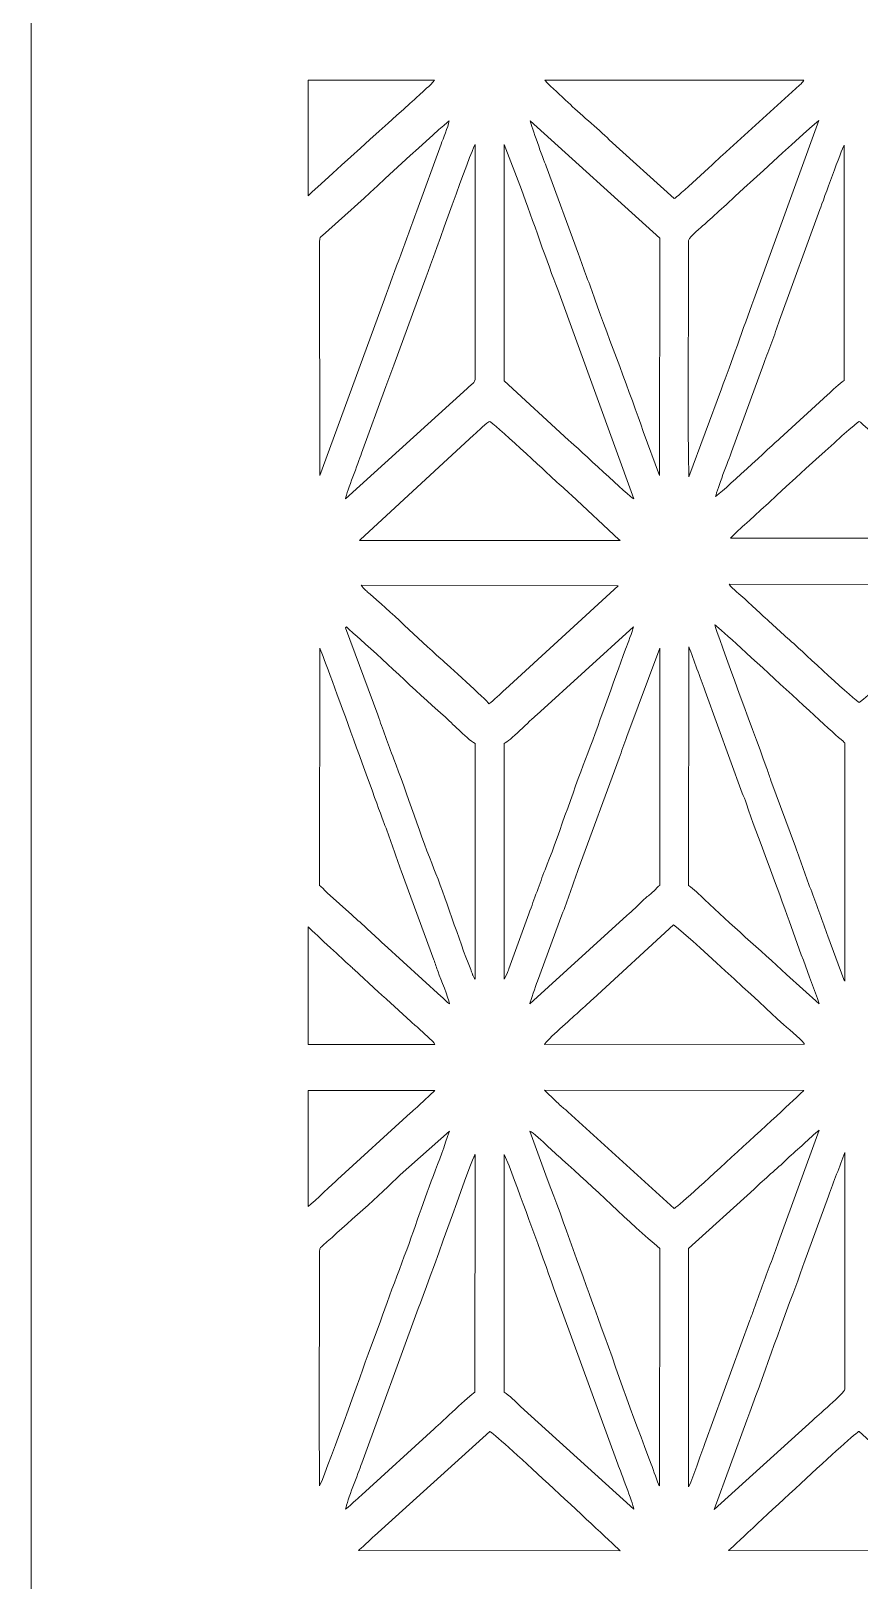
# Model space of a CAD drawing. Header units: inches. Extents: x -60.4 to -14.9, y -20.3 to 14.1.
# Drawn here: x -27.255 to -25.752, y -5.234 to -2.421 of the extents above; entities that cross this region are included whole.
import ezdxf

# ---------------------------------------------------------------- set-up
doc = ezdxf.new("R2010")
doc.units = ezdxf.units.IN
doc.header["$MEASUREMENT"] = 0
doc.layers.add('Master Desktop', color=7, linetype='Continuous', plot=False)

msp = doc.modelspace()

# ---------------------------------------------------------------- linework, layer by layer
at = {"layer": 'Master Desktop', "lineweight": 18}
msp.add_open_spline([(-27.2548, -11.68), (-27.2548, -11.68), (-27.2548, 10.7638), (-27.2548, 10.7638)], degree=3, dxfattribs=at)
at = {"layer": 'Master Desktop', "color": 5, "lineweight": 9}
for points in [[(-26.7519, -2.5107), (-26.7519, -2.5107), (-26.7519, -2.7203), (-26.7519, -2.7203)], [(-26.7519, -4.047), (-26.7519, -4.047), (-26.7519, -4.2601), (-26.7519, -4.2601)], [(-26.7519, -4.3436), (-26.7519, -4.3436), (-26.7519, -4.5545), (-26.7519, -4.5545)]]:
    msp.add_open_spline(points, degree=3, dxfattribs=at)
for points, knots in [([(-26.7519, -2.5107), (-26.6362, -2.5107), (-26.5222, -2.5108), (-26.5222, -2.5108), (-26.5222, -2.5108), (-26.5315, -2.5211), (-26.5417, -2.5302), (-26.5517, -2.5389), (-26.5517, -2.5389), (-26.5517, -2.5389), (-26.7193, -2.6908), (-26.7519, -2.7203)], [0, 0, 0, 0, 0.25, 0.25, 0.25, 0.25, 0.5, 0.5, 0.5, 0.5, 1, 1, 1, 1]), ([(-25.8523, -2.5106), (-25.8548, -2.5158), (-25.8556, -2.5158), (-25.8597, -2.5196), (-25.8597, -2.5196), (-25.8597, -2.5196), (-25.9995, -2.6465), (-25.9995, -2.6465), (-25.9995, -2.6465), (-26.0134, -2.6588), (-26.0833, -2.7254), (-26.0874, -2.7252), (-26.0874, -2.7252), (-26.0874, -2.7252), (-26.2051, -2.6189), (-26.2051, -2.6189), (-26.2051, -2.6189), (-26.2259, -2.5982), (-26.2607, -2.5703), (-26.2796, -2.5514), (-26.2796, -2.5514), (-26.2944, -2.5367), (-26.3083, -2.5265), (-26.3224, -2.5107), (-26.3224, -2.5107), (-26.3224, -2.5107), (-25.8523, -2.5106), (-25.8523, -2.5106)], [0, 0, 0, 0, 0.125, 0.125, 0.125, 0.125, 0.25, 0.25, 0.25, 0.25, 0.375, 0.375, 0.375, 0.375, 0.5, 0.5, 0.5, 0.5, 0.625, 0.625, 0.625, 0.625, 0.75, 0.75, 0.75, 0.75, 1, 1, 1, 1]), ([(-26.731, -2.8039), (-26.731, -2.794), (-26.7301, -2.7965), (-26.7255, -2.7924), (-26.7255, -2.7924), (-26.7255, -2.7924), (-26.6734, -2.7458), (-26.6734, -2.7458), (-26.6734, -2.7458), (-26.6546, -2.7292), (-26.5062, -2.591), (-26.4959, -2.5847), (-26.4959, -2.5847), (-26.498, -2.5956), (-26.5067, -2.6168), (-26.5105, -2.6271), (-26.5105, -2.6271), (-26.5105, -2.6271), (-26.5548, -2.7479), (-26.5548, -2.7479), (-26.5548, -2.7479), (-26.573, -2.8003), (-26.594, -2.8541), (-26.6133, -2.908), (-26.6133, -2.908), (-26.6133, -2.908), (-26.7307, -3.2281), (-26.7307, -3.2281), (-26.7307, -3.2281), (-26.7307, -3.2281), (-26.731, -2.8039), (-26.731, -2.8039)], [0, 0, 0, 0, 0.111111, 0.111111, 0.111111, 0.111111, 0.222222, 0.222222, 0.222222, 0.222222, 0.333333, 0.333333, 0.333333, 0.333333, 0.444444, 0.444444, 0.444444, 0.444444, 0.555556, 0.555556, 0.555556, 0.555556, 0.666667, 0.666667, 0.666667, 0.666667, 0.777778, 0.777778, 0.777778, 0.777778, 1, 1, 1, 1]), ([(-26.1136, -2.7976), (-26.1136, -2.7976), (-26.1141, -3.2281), (-26.1141, -3.2281), (-26.1141, -3.2281), (-26.1141, -3.2281), (-26.1437, -3.1481), (-26.1437, -3.1481), (-26.1437, -3.1481), (-26.1666, -3.0803), (-26.2049, -2.9821), (-26.2314, -2.908), (-26.2314, -2.908), (-26.2412, -2.8803), (-26.2514, -2.8538), (-26.2613, -2.8263), (-26.2613, -2.8263), (-26.2613, -2.8263), (-26.32, -2.6667), (-26.32, -2.6667), (-26.32, -2.6667), (-26.3254, -2.6515), (-26.3468, -2.595), (-26.3487, -2.5847), (-26.3487, -2.5847), (-26.3487, -2.5847), (-26.1136, -2.7976), (-26.1136, -2.7976)], [0, 0, 0, 0, 0.125, 0.125, 0.125, 0.125, 0.25, 0.25, 0.25, 0.25, 0.375, 0.375, 0.375, 0.375, 0.5, 0.5, 0.5, 0.5, 0.625, 0.625, 0.625, 0.625, 0.75, 0.75, 0.75, 0.75, 1, 1, 1, 1]), ([(-26.0612, -2.8013), (-26.0586, -2.7938), (-26.0381, -2.7773), (-26.0324, -2.7723), (-26.0324, -2.7723), (-26.0106, -2.7532), (-25.8383, -2.5929), (-25.8251, -2.5841), (-25.8251, -2.5841), (-25.8251, -2.5841), (-25.9427, -2.9088), (-25.9427, -2.9088), (-25.9427, -2.9088), (-25.9622, -2.9596), (-25.9837, -3.0246), (-26.0017, -3.0706), (-26.0017, -3.0706), (-26.0017, -3.0706), (-26.0606, -3.2302), (-26.0606, -3.2302), (-26.0606, -3.2302), (-26.0631, -3.1836), (-26.0612, -2.8781), (-26.0612, -2.8065), (-26.0612, -2.8065), (-26.0612, -2.8065), (-26.0612, -2.8013), (-26.0612, -2.8013)], [0, 0, 0, 0, 0.125, 0.125, 0.125, 0.125, 0.25, 0.25, 0.25, 0.25, 0.375, 0.375, 0.375, 0.375, 0.5, 0.5, 0.5, 0.5, 0.625, 0.625, 0.625, 0.625, 0.75, 0.75, 0.75, 0.75, 1, 1, 1, 1]), ([(-26.6841, -3.2706), (-26.6809, -3.2557), (-26.6612, -3.2063), (-26.6547, -3.1876), (-26.6547, -3.1876), (-26.6547, -3.1876), (-26.6106, -3.0667), (-26.6106, -3.0667), (-26.6106, -3.0667), (-26.6059, -3.0531), (-26.6012, -3.0416), (-26.5962, -3.0277), (-26.5962, -3.0277), (-26.5962, -3.0277), (-26.5378, -2.8674), (-26.5378, -2.8674), (-26.5378, -2.8674), (-26.5215, -2.8265), (-26.4575, -2.6407), (-26.4485, -2.6274), (-26.4485, -2.6274), (-26.4485, -2.6274), (-26.4485, -3.0539), (-26.4485, -3.0539), (-26.4485, -3.0539), (-26.4514, -3.0615), (-26.4583, -3.0653), (-26.4633, -3.0703), (-26.4633, -3.0703), (-26.4633, -3.0703), (-26.6841, -3.2706), (-26.6841, -3.2706)], [0, 0, 0, 0, 0.111111, 0.111111, 0.111111, 0.111111, 0.222222, 0.222222, 0.222222, 0.222222, 0.333333, 0.333333, 0.333333, 0.333333, 0.444444, 0.444444, 0.444444, 0.444444, 0.555556, 0.555556, 0.555556, 0.555556, 0.666667, 0.666667, 0.666667, 0.666667, 0.777778, 0.777778, 0.777778, 0.777778, 1, 1, 1, 1]), ([(-26.3961, -2.6274), (-26.3961, -2.6274), (-26.3648, -2.709), (-26.3648, -2.709), (-26.3648, -2.709), (-26.3451, -2.7611), (-26.3168, -2.845), (-26.2986, -2.8905), (-26.2986, -2.8905), (-26.2986, -2.8905), (-26.1605, -3.2706), (-26.1605, -3.2706), (-26.1605, -3.2706), (-26.1683, -3.2664), (-26.2606, -3.1799), (-26.2791, -3.1636), (-26.2791, -3.1636), (-26.2791, -3.1636), (-26.3961, -3.0564), (-26.3961, -3.0564), (-26.3961, -3.0564), (-26.3961, -3.0564), (-26.3961, -2.6274), (-26.3961, -2.6274)], [0, 0, 0, 0, 0.142857, 0.142857, 0.142857, 0.142857, 0.285714, 0.285714, 0.285714, 0.285714, 0.428571, 0.428571, 0.428571, 0.428571, 0.571429, 0.571429, 0.571429, 0.571429, 0.714286, 0.714286, 0.714286, 0.714286, 1, 1, 1, 1]), ([(-26.0122, -3.266), (-26.0092, -3.2525), (-25.9891, -3.2007), (-25.9832, -3.1851), (-25.9832, -3.1851), (-25.9832, -3.1851), (-25.9249, -3.0246), (-25.9249, -3.0246), (-25.9249, -3.0246), (-25.92, -3.0111), (-25.9154, -2.9991), (-25.9103, -2.9858), (-25.9103, -2.9858), (-25.9053, -2.973), (-25.9013, -2.9604), (-25.8962, -2.9463), (-25.8962, -2.9463), (-25.8962, -2.9463), (-25.8229, -2.7453), (-25.8229, -2.7453), (-25.8229, -2.7453), (-25.8155, -2.726), (-25.7844, -2.6376), (-25.7787, -2.6284), (-25.7787, -2.6284), (-25.7787, -2.6284), (-25.7787, -3.0553), (-25.7787, -3.0553), (-25.7787, -3.0553), (-25.7875, -3.0612), (-25.8007, -3.0734), (-25.809, -3.0815), (-25.809, -3.0815), (-25.809, -3.0815), (-25.8958, -3.1609), (-25.8958, -3.1609), (-25.8958, -3.1609), (-25.9075, -3.1709), (-26.0049, -3.2626), (-26.0122, -3.266)], [0, 0, 0, 0, 0.090909, 0.090909, 0.090909, 0.090909, 0.181818, 0.181818, 0.181818, 0.181818, 0.272727, 0.272727, 0.272727, 0.272727, 0.363636, 0.363636, 0.363636, 0.363636, 0.454545, 0.454545, 0.454545, 0.454545, 0.545455, 0.545455, 0.545455, 0.545455, 0.636364, 0.636364, 0.636364, 0.636364, 0.727273, 0.727273, 0.727273, 0.727273, 0.818182, 0.818182, 0.818182, 0.818182, 1, 1, 1, 1]), ([(-26.6585, -3.346), (-26.6582, -3.3454), (-26.6577, -3.3448), (-26.6575, -3.3444), (-26.6575, -3.3444), (-26.6575, -3.3444), (-26.4509, -3.1542), (-26.4509, -3.1542), (-26.4509, -3.1542), (-26.4456, -3.1493), (-26.4256, -3.1295), (-26.4218, -3.13), (-26.4218, -3.13), (-26.4185, -3.1303), (-26.3167, -3.2246), (-26.304, -3.2365), (-26.304, -3.2365), (-26.2935, -3.2463), (-26.2842, -3.2534), (-26.2739, -3.2637), (-26.2739, -3.2637), (-26.2739, -3.2637), (-26.1872, -3.3444), (-26.1872, -3.3444), (-26.1872, -3.3444), (-26.187, -3.344), (-26.1865, -3.3454), (-26.1856, -3.346), (-26.1856, -3.346), (-26.1856, -3.346), (-26.6585, -3.346), (-26.6585, -3.346)], [0, 0, 0, 0, 0.111111, 0.111111, 0.111111, 0.111111, 0.222222, 0.222222, 0.222222, 0.222222, 0.333333, 0.333333, 0.333333, 0.333333, 0.444444, 0.444444, 0.444444, 0.444444, 0.555556, 0.555556, 0.555556, 0.555556, 0.666667, 0.666667, 0.666667, 0.666667, 0.777778, 0.777778, 0.777778, 0.777778, 1, 1, 1, 1]), ([(-25.9851, -3.3419), (-25.9766, -3.3323), (-25.9661, -3.3232), (-25.9556, -3.3137), (-25.9556, -3.3137), (-25.937, -3.2969), (-25.756, -3.1297), (-25.7518, -3.1299), (-25.7518, -3.1299), (-25.7477, -3.1301), (-25.6014, -3.2667), (-25.5759, -3.2889), (-25.5759, -3.2889), (-25.5563, -3.306), (-25.5371, -3.3236), (-25.5186, -3.3419), (-25.5186, -3.3419), (-25.5186, -3.3419), (-25.9851, -3.3419), (-25.9851, -3.3419)], [0, 0, 0, 0, 0.166667, 0.166667, 0.166667, 0.166667, 0.333333, 0.333333, 0.333333, 0.333333, 0.5, 0.5, 0.5, 0.5, 0.666667, 0.666667, 0.666667, 0.666667, 1, 1, 1, 1]), ([(-26.4237, -3.642), (-26.4274, -3.6356), (-26.5011, -3.5692), (-26.5107, -3.5608), (-26.5107, -3.5608), (-26.5532, -3.5238), (-26.6032, -3.4736), (-26.642, -3.441), (-26.642, -3.441), (-26.6469, -3.4369), (-26.6507, -3.4339), (-26.6554, -3.4269), (-26.6554, -3.4269), (-26.6554, -3.4269), (-26.189, -3.4282), (-26.189, -3.4282), (-26.189, -3.4282), (-26.189, -3.4282), (-26.3938, -3.6156), (-26.3938, -3.6156), (-26.3938, -3.6156), (-26.4019, -3.6233), (-26.4157, -3.6369), (-26.4237, -3.642)], [0, 0, 0, 0, 0.142857, 0.142857, 0.142857, 0.142857, 0.285714, 0.285714, 0.285714, 0.285714, 0.428571, 0.428571, 0.428571, 0.428571, 0.571429, 0.571429, 0.571429, 0.571429, 0.714286, 0.714286, 0.714286, 0.714286, 1, 1, 1, 1]), ([(-25.575, -3.4799), (-25.5948, -3.4966), (-25.747, -3.6398), (-25.7516, -3.6398), (-25.7516, -3.6398), (-25.7558, -3.6398), (-25.8564, -3.5457), (-25.8705, -3.533), (-25.8705, -3.533), (-25.8903, -3.5154), (-25.9094, -3.498), (-25.9295, -3.4795), (-25.9295, -3.4795), (-25.9394, -3.4704), (-25.9489, -3.4619), (-25.9593, -3.4518), (-25.9593, -3.4518), (-25.9674, -3.4439), (-25.9812, -3.4347), (-25.9877, -3.425), (-25.9877, -3.425), (-25.9877, -3.425), (-25.516, -3.4261), (-25.516, -3.4261), (-25.516, -3.4261), (-25.516, -3.4261), (-25.575, -3.4799), (-25.575, -3.4799)], [0, 0, 0, 0, 0.125, 0.125, 0.125, 0.125, 0.25, 0.25, 0.25, 0.25, 0.375, 0.375, 0.375, 0.375, 0.5, 0.5, 0.5, 0.5, 0.625, 0.625, 0.625, 0.625, 0.75, 0.75, 0.75, 0.75, 1, 1, 1, 1]), ([(-26.6255, -3.6625), (-26.6255, -3.6625), (-26.6838, -3.5046), (-26.6838, -3.5046), (-26.6838, -3.5046), (-26.6838, -3.5046), (-26.6821, -3.5027), (-26.6821, -3.5027), (-26.6821, -3.5027), (-26.6777, -3.5077), (-26.6729, -3.5115), (-26.667, -3.5166), (-26.667, -3.5166), (-26.6158, -3.5612), (-26.5592, -3.6169), (-26.5067, -3.6628), (-26.5067, -3.6628), (-26.4967, -3.6716), (-26.4881, -3.6807), (-26.4781, -3.6896), (-26.4781, -3.6896), (-26.4706, -3.6963), (-26.4563, -3.7114), (-26.4485, -3.7143), (-26.4485, -3.7143), (-26.4485, -3.7143), (-26.4486, -4.142), (-26.4486, -4.142), (-26.4486, -4.142), (-26.449, -4.1415), (-26.4494, -4.1409), (-26.4496, -4.1405), (-26.4496, -4.1405), (-26.4496, -4.1405), (-26.4523, -4.136), (-26.4523, -4.136), (-26.4523, -4.136), (-26.4536, -4.1334), (-26.453, -4.1342), (-26.4542, -4.1311), (-26.4542, -4.1311), (-26.4558, -4.1268), (-26.4561, -4.1261), (-26.4579, -4.1215), (-26.4579, -4.1215), (-26.4772, -4.0732), (-26.5047, -3.9875), (-26.5235, -3.9416), (-26.5235, -3.9416), (-26.5445, -3.8903), (-26.5738, -3.8004), (-26.5963, -3.7425), (-26.5963, -3.7425), (-26.6019, -3.7282), (-26.6067, -3.715), (-26.6113, -3.7018), (-26.6113, -3.7018), (-26.6162, -3.6874), (-26.6207, -3.6761), (-26.6255, -3.6625)], [0, 0, 0, 0, 0.0625, 0.0625, 0.0625, 0.0625, 0.125, 0.125, 0.125, 0.125, 0.1875, 0.1875, 0.1875, 0.1875, 0.25, 0.25, 0.25, 0.25, 0.3125, 0.3125, 0.3125, 0.3125, 0.375, 0.375, 0.375, 0.375, 0.4375, 0.4375, 0.4375, 0.4375, 0.5, 0.5, 0.5, 0.5, 0.5625, 0.5625, 0.5625, 0.5625, 0.625, 0.625, 0.625, 0.625, 0.6875, 0.6875, 0.6875, 0.6875, 0.75, 0.75, 0.75, 0.75, 0.8125, 0.8125, 0.8125, 0.8125, 0.875, 0.875, 0.875, 0.875, 1, 1, 1, 1]), ([(-26.3961, -3.7143), (-26.3867, -3.7107), (-26.3487, -3.6723), (-26.3368, -3.6619), (-26.3368, -3.6619), (-26.3368, -3.6619), (-26.1611, -3.5027), (-26.1611, -3.5027), (-26.1611, -3.5027), (-26.1632, -3.5104), (-26.1717, -3.5333), (-26.1755, -3.5432), (-26.1755, -3.5432), (-26.1979, -3.6029), (-26.2263, -3.686), (-26.2483, -3.7425), (-26.2483, -3.7425), (-26.2707, -3.7999), (-26.3008, -3.8919), (-26.3218, -3.9432), (-26.3218, -3.9432), (-26.3276, -3.9571), (-26.3302, -3.9689), (-26.3361, -3.9826), (-26.3361, -3.9826), (-26.3421, -3.9966), (-26.3453, -4.0085), (-26.3512, -4.0231), (-26.3512, -4.0231), (-26.3512, -4.0231), (-26.3874, -4.1231), (-26.3874, -4.1231), (-26.3874, -4.1231), (-26.3889, -4.1268), (-26.3893, -4.1284), (-26.391, -4.1327), (-26.391, -4.1327), (-26.391, -4.1327), (-26.3961, -4.142), (-26.3961, -4.142), (-26.3961, -4.142), (-26.3961, -4.142), (-26.3961, -3.7143), (-26.3961, -3.7143)], [0, 0, 0, 0, 0.083333, 0.083333, 0.083333, 0.083333, 0.166667, 0.166667, 0.166667, 0.166667, 0.25, 0.25, 0.25, 0.25, 0.333333, 0.333333, 0.333333, 0.333333, 0.416667, 0.416667, 0.416667, 0.416667, 0.5, 0.5, 0.5, 0.5, 0.583333, 0.583333, 0.583333, 0.583333, 0.666667, 0.666667, 0.666667, 0.666667, 0.75, 0.75, 0.75, 0.75, 0.833333, 0.833333, 0.833333, 0.833333, 1, 1, 1, 1]), ([(-25.7777, -4.1452), (-25.778, -4.1447), (-25.7784, -4.1441), (-25.7786, -4.1437), (-25.7786, -4.1437), (-25.7788, -4.1433), (-25.7792, -4.1426), (-25.7795, -4.1422), (-25.7795, -4.1422), (-25.7795, -4.1422), (-25.8085, -4.0639), (-25.8085, -4.0639), (-25.8085, -4.0639), (-25.8183, -4.0365), (-25.8274, -4.0099), (-25.8376, -3.9836), (-25.8376, -3.9836), (-25.8482, -3.9564), (-25.8568, -3.9291), (-25.8672, -3.9017), (-25.8672, -3.9017), (-25.8672, -3.9017), (-25.9118, -3.7813), (-25.9118, -3.7813), (-25.9118, -3.7813), (-25.9145, -3.774), (-25.9165, -3.7671), (-25.9192, -3.7596), (-25.9192, -3.7596), (-25.9299, -3.7293), (-26.0103, -3.5136), (-26.0139, -3.4987), (-26.0139, -3.4987), (-26.0059, -3.503), (-25.7829, -3.7105), (-25.7775, -3.713), (-25.7775, -3.713), (-25.7775, -3.713), (-25.7777, -4.1452), (-25.7777, -4.1452)], [0, 0, 0, 0, 0.090909, 0.090909, 0.090909, 0.090909, 0.181818, 0.181818, 0.181818, 0.181818, 0.272727, 0.272727, 0.272727, 0.272727, 0.363636, 0.363636, 0.363636, 0.363636, 0.454545, 0.454545, 0.454545, 0.454545, 0.545455, 0.545455, 0.545455, 0.545455, 0.636364, 0.636364, 0.636364, 0.636364, 0.727273, 0.727273, 0.727273, 0.727273, 0.818182, 0.818182, 0.818182, 0.818182, 1, 1, 1, 1]), ([(-26.7308, -3.5412), (-26.7254, -3.5504), (-26.6244, -3.8317), (-26.6123, -3.8631), (-26.6123, -3.8631), (-26.6021, -3.8897), (-26.5932, -3.9182), (-26.5829, -3.9453), (-26.5829, -3.9453), (-26.5829, -3.9453), (-26.5234, -4.1065), (-26.5234, -4.1065), (-26.5234, -4.1065), (-26.5208, -4.1141), (-26.5188, -4.1207), (-26.516, -4.1283), (-26.516, -4.1283), (-26.5108, -4.1429), (-26.4972, -4.1742), (-26.4954, -4.1867), (-26.4954, -4.1867), (-26.5004, -4.1833), (-26.5047, -4.178), (-26.5101, -4.1731), (-26.5101, -4.1731), (-26.5101, -4.1731), (-26.6135, -4.0789), (-26.6135, -4.0789), (-26.6135, -4.0789), (-26.6339, -4.0613), (-26.6523, -4.0428), (-26.6725, -4.0253), (-26.6725, -4.0253), (-26.6725, -4.0253), (-26.7171, -3.985), (-26.7171, -3.985), (-26.7171, -3.985), (-26.7229, -3.98), (-26.7255, -3.9757), (-26.731, -3.9717), (-26.731, -3.9717), (-26.731, -3.9717), (-26.7308, -3.5412), (-26.7308, -3.5412)], [0, 0, 0, 0, 0.083333, 0.083333, 0.083333, 0.083333, 0.166667, 0.166667, 0.166667, 0.166667, 0.25, 0.25, 0.25, 0.25, 0.333333, 0.333333, 0.333333, 0.333333, 0.416667, 0.416667, 0.416667, 0.416667, 0.5, 0.5, 0.5, 0.5, 0.583333, 0.583333, 0.583333, 0.583333, 0.666667, 0.666667, 0.666667, 0.666667, 0.75, 0.75, 0.75, 0.75, 0.833333, 0.833333, 0.833333, 0.833333, 1, 1, 1, 1]), ([(-26.3493, -4.1867), (-26.3483, -4.1797), (-26.3389, -4.1552), (-26.3356, -4.1457), (-26.3356, -4.1457), (-26.3356, -4.1457), (-26.2912, -4.0252), (-26.2912, -4.0252), (-26.2912, -4.0252), (-26.2807, -3.9988), (-26.2719, -3.9702), (-26.2616, -3.9431), (-26.2616, -3.9431), (-26.2616, -3.9431), (-26.1873, -3.7411), (-26.1873, -3.7411), (-26.1873, -3.7411), (-26.1825, -3.7279), (-26.1785, -3.7153), (-26.1731, -3.7017), (-26.1731, -3.7017), (-26.1731, -3.7017), (-26.1136, -3.5412), (-26.1136, -3.5412), (-26.1136, -3.5412), (-26.1136, -3.5412), (-26.1136, -3.9717), (-26.1136, -3.9717), (-26.1136, -3.9717), (-26.1193, -3.9758), (-26.1223, -3.9805), (-26.1287, -3.9858), (-26.1287, -3.9858), (-26.1332, -3.9896), (-26.1392, -3.9945), (-26.1434, -3.9984), (-26.1434, -3.9984), (-26.1541, -4.0084), (-26.1628, -4.0172), (-26.1732, -4.0262), (-26.1732, -4.0262), (-26.1732, -4.0262), (-26.3493, -4.1867), (-26.3493, -4.1867)], [0, 0, 0, 0, 0.083333, 0.083333, 0.083333, 0.083333, 0.166667, 0.166667, 0.166667, 0.166667, 0.25, 0.25, 0.25, 0.25, 0.333333, 0.333333, 0.333333, 0.333333, 0.416667, 0.416667, 0.416667, 0.416667, 0.5, 0.5, 0.5, 0.5, 0.583333, 0.583333, 0.583333, 0.583333, 0.666667, 0.666667, 0.666667, 0.666667, 0.75, 0.75, 0.75, 0.75, 0.833333, 0.833333, 0.833333, 0.833333, 1, 1, 1, 1]), ([(-26.0607, -3.5391), (-26.0555, -3.5503), (-26.0512, -3.565), (-26.0461, -3.5786), (-26.0461, -3.5786), (-26.0405, -3.5933), (-26.0365, -3.605), (-26.031, -3.6193), (-26.031, -3.6193), (-26.031, -3.6193), (-25.9637, -3.8041), (-25.9637, -3.8041), (-25.9637, -3.8041), (-25.9615, -3.8104), (-25.9586, -3.8168), (-25.9564, -3.8235), (-25.9564, -3.8235), (-25.9356, -3.885), (-25.9049, -3.9621), (-25.8825, -4.0261), (-25.8825, -4.0261), (-25.8637, -4.0794), (-25.8417, -4.1367), (-25.8241, -4.1865), (-25.8241, -4.1865), (-25.8241, -4.1865), (-25.8834, -4.1333), (-25.8834, -4.1333), (-25.8834, -4.1333), (-25.9308, -4.0889), (-25.9861, -4.0418), (-26.0322, -3.9974), (-26.0322, -3.9974), (-26.0411, -3.9888), (-26.0528, -3.9773), (-26.0612, -3.9721), (-26.0612, -3.9721), (-26.0612, -3.9721), (-26.0607, -3.5391), (-26.0607, -3.5391)], [0, 0, 0, 0, 0.090909, 0.090909, 0.090909, 0.090909, 0.181818, 0.181818, 0.181818, 0.181818, 0.272727, 0.272727, 0.272727, 0.272727, 0.363636, 0.363636, 0.363636, 0.363636, 0.454545, 0.454545, 0.454545, 0.454545, 0.545455, 0.545455, 0.545455, 0.545455, 0.636364, 0.636364, 0.636364, 0.636364, 0.727273, 0.727273, 0.727273, 0.727273, 0.818182, 0.818182, 0.818182, 0.818182, 1, 1, 1, 1]), ([(-26.7519, -4.047), (-26.7361, -4.0617), (-26.6828, -4.1113), (-26.6828, -4.1113), (-26.6828, -4.1113), (-26.6766, -4.1169), (-26.674, -4.1187), (-26.6684, -4.1243), (-26.6684, -4.1243), (-26.6684, -4.1243), (-26.624, -4.1651), (-26.624, -4.1651), (-26.624, -4.1651), (-26.6189, -4.1703), (-26.6147, -4.1734), (-26.6094, -4.1781), (-26.6094, -4.1781), (-26.6094, -4.1781), (-26.5652, -4.2189), (-26.5652, -4.2189), (-26.5652, -4.2189), (-26.5603, -4.2232), (-26.5554, -4.2274), (-26.5505, -4.2319), (-26.5505, -4.2319), (-26.5505, -4.2319), (-26.5246, -4.2557), (-26.5246, -4.2557), (-26.5246, -4.2557), (-26.522, -4.259), (-26.5238, -4.2559), (-26.5219, -4.2603), (-26.5219, -4.2603), (-26.5219, -4.2603), (-26.6359, -4.2602), (-26.7519, -4.2601)], [0, 0, 0, 0, 0.1, 0.1, 0.1, 0.1, 0.2, 0.2, 0.2, 0.2, 0.3, 0.3, 0.3, 0.3, 0.4, 0.4, 0.4, 0.4, 0.5, 0.5, 0.5, 0.5, 0.6, 0.6, 0.6, 0.6, 0.7, 0.7, 0.7, 0.7, 0.8, 0.8, 0.8, 0.8, 1, 1, 1, 1]), ([(-26.3227, -4.2603), (-26.3196, -4.253), (-26.2717, -4.2112), (-26.2642, -4.2044), (-26.2642, -4.2044), (-26.2543, -4.1955), (-26.2441, -4.186), (-26.2342, -4.1772), (-26.2342, -4.1772), (-26.2342, -4.1772), (-26.0884, -4.043), (-26.0884, -4.043), (-26.0884, -4.043), (-26.0682, -4.0582), (-25.9234, -4.1916), (-25.894, -4.2196), (-25.894, -4.2196), (-25.8822, -4.2307), (-25.8595, -4.2475), (-25.8506, -4.26), (-25.8506, -4.26), (-25.8506, -4.26), (-26.3227, -4.2603), (-26.3227, -4.2603)], [0, 0, 0, 0, 0.142857, 0.142857, 0.142857, 0.142857, 0.285714, 0.285714, 0.285714, 0.285714, 0.428571, 0.428571, 0.428571, 0.428571, 0.571429, 0.571429, 0.571429, 0.571429, 0.714286, 0.714286, 0.714286, 0.714286, 1, 1, 1, 1]), ([(-26.7519, -4.3436), (-26.636, -4.3438), (-26.522, -4.3439), (-26.522, -4.3439), (-26.522, -4.3439), (-26.522, -4.3439), (-26.5503, -4.3707), (-26.5503, -4.3707), (-26.5503, -4.3707), (-26.5562, -4.3765), (-26.5603, -4.3787), (-26.5659, -4.3845), (-26.5659, -4.3845), (-26.5659, -4.3845), (-26.6983, -4.5052), (-26.6983, -4.5052), (-26.6983, -4.5052), (-26.7062, -4.5118), (-26.7386, -4.5439), (-26.7519, -4.5545)], [0, 0, 0, 0, 0.166667, 0.166667, 0.166667, 0.166667, 0.333333, 0.333333, 0.333333, 0.333333, 0.5, 0.5, 0.5, 0.5, 0.666667, 0.666667, 0.666667, 0.666667, 1, 1, 1, 1]), ([(-25.8521, -4.344), (-25.8642, -4.3553), (-26.0827, -4.558), (-26.0874, -4.558), (-26.0874, -4.558), (-26.0874, -4.558), (-26.2807, -4.3824), (-26.2807, -4.3824), (-26.2807, -4.3824), (-26.2855, -4.3777), (-26.2902, -4.3749), (-26.2953, -4.3696), (-26.2953, -4.3696), (-26.2986, -4.3663), (-26.3226, -4.344), (-26.3227, -4.3433), (-26.3227, -4.3433), (-26.3227, -4.3433), (-25.8521, -4.344), (-25.8521, -4.344)], [0, 0, 0, 0, 0.166667, 0.166667, 0.166667, 0.166667, 0.333333, 0.333333, 0.333333, 0.333333, 0.5, 0.5, 0.5, 0.5, 0.666667, 0.666667, 0.666667, 0.666667, 1, 1, 1, 1]), ([(-26.731, -4.636), (-26.731, -4.6275), (-26.7291, -4.6289), (-26.7251, -4.6252), (-26.7251, -4.6252), (-26.6831, -4.5872), (-26.6203, -4.5325), (-26.5845, -4.4968), (-26.5845, -4.4968), (-26.5845, -4.4968), (-26.4954, -4.4173), (-26.4954, -4.4173), (-26.4954, -4.4173), (-26.5128, -4.471), (-26.5359, -4.5253), (-26.5538, -4.579), (-26.5538, -4.579), (-26.5709, -4.6305), (-26.6008, -4.7046), (-26.6205, -4.7621), (-26.6205, -4.7621), (-26.6205, -4.7621), (-26.6429, -4.822), (-26.6429, -4.822), (-26.6429, -4.822), (-26.6483, -4.8384), (-26.7261, -5.0547), (-26.7309, -5.0608), (-26.7309, -5.0608), (-26.7326, -4.9297), (-26.731, -4.7702), (-26.731, -4.636)], [0, 0, 0, 0, 0.111111, 0.111111, 0.111111, 0.111111, 0.222222, 0.222222, 0.222222, 0.222222, 0.333333, 0.333333, 0.333333, 0.333333, 0.444444, 0.444444, 0.444444, 0.444444, 0.555556, 0.555556, 0.555556, 0.555556, 0.666667, 0.666667, 0.666667, 0.666667, 0.777778, 0.777778, 0.777778, 0.777778, 1, 1, 1, 1]), ([(-26.1138, -5.0608), (-26.1188, -5.0544), (-26.1244, -5.0331), (-26.129, -5.0215), (-26.129, -5.0215), (-26.1608, -4.941), (-26.1996, -4.8269), (-26.2322, -4.7389), (-26.2322, -4.7389), (-26.2563, -4.6737), (-26.2971, -4.5549), (-26.3206, -4.4973), (-26.3206, -4.4973), (-26.3206, -4.4973), (-26.3493, -4.4173), (-26.3493, -4.4173), (-26.3493, -4.4173), (-26.3447, -4.4193), (-26.3243, -4.4379), (-26.319, -4.4429), (-26.319, -4.4429), (-26.3088, -4.4526), (-26.3003, -4.4604), (-26.29, -4.4695), (-26.29, -4.4695), (-26.235, -4.5178), (-26.1677, -4.5849), (-26.1136, -4.6302), (-26.1136, -4.6302), (-26.1136, -4.6302), (-26.1138, -5.0608), (-26.1138, -5.0608)], [0, 0, 0, 0, 0.111111, 0.111111, 0.111111, 0.111111, 0.222222, 0.222222, 0.222222, 0.222222, 0.333333, 0.333333, 0.333333, 0.333333, 0.444444, 0.444444, 0.444444, 0.444444, 0.555556, 0.555556, 0.555556, 0.555556, 0.666667, 0.666667, 0.666667, 0.666667, 0.777778, 0.777778, 0.777778, 0.777778, 1, 1, 1, 1]), ([(-25.9422, -4.5229), (-25.9228, -4.5034), (-25.9019, -4.487), (-25.8824, -4.4679), (-25.8824, -4.4679), (-25.8728, -4.4585), (-25.8616, -4.4492), (-25.8523, -4.4408), (-25.8523, -4.4408), (-25.8432, -4.4326), (-25.833, -4.4223), (-25.8241, -4.4156), (-25.8241, -4.4156), (-25.8241, -4.4156), (-25.898, -4.6183), (-25.898, -4.6183), (-25.898, -4.6183), (-25.9029, -4.6324), (-25.9074, -4.6455), (-25.9129, -4.6594), (-25.9129, -4.6594), (-25.9231, -4.6854), (-25.9323, -4.7126), (-25.9423, -4.7393), (-25.9423, -4.7393), (-25.9451, -4.7469), (-25.9472, -4.7535), (-25.9499, -4.7607), (-25.9499, -4.7607), (-25.9499, -4.7607), (-26.0316, -4.9845), (-26.0316, -4.9845), (-26.0316, -4.9845), (-26.0369, -4.9978), (-26.0409, -5.01), (-26.0465, -5.0253), (-26.0465, -5.0253), (-26.051, -5.0375), (-26.0559, -5.0522), (-26.0612, -5.0628), (-26.0612, -5.0628), (-26.0612, -5.0628), (-26.0612, -4.6302), (-26.0612, -4.6302), (-26.0612, -4.6302), (-26.0612, -4.6302), (-25.9422, -4.5229), (-25.9422, -4.5229)], [0, 0, 0, 0, 0.076923, 0.076923, 0.076923, 0.076923, 0.153846, 0.153846, 0.153846, 0.153846, 0.230769, 0.230769, 0.230769, 0.230769, 0.307692, 0.307692, 0.307692, 0.307692, 0.384615, 0.384615, 0.384615, 0.384615, 0.461538, 0.461538, 0.461538, 0.461538, 0.538462, 0.538462, 0.538462, 0.538462, 0.615385, 0.615385, 0.615385, 0.615385, 0.692308, 0.692308, 0.692308, 0.692308, 0.769231, 0.769231, 0.769231, 0.769231, 0.846154, 0.846154, 0.846154, 0.846154, 1, 1, 1, 1]), ([(-26.6838, -5.1032), (-26.6809, -5.0877), (-26.6612, -5.0392), (-26.6545, -5.0201), (-26.6545, -5.0201), (-26.6545, -5.0201), (-26.5518, -4.7391), (-26.5518, -4.7391), (-26.5518, -4.7391), (-26.5349, -4.6975), (-26.4592, -4.4801), (-26.4513, -4.4648), (-26.4513, -4.4648), (-26.4513, -4.4648), (-26.4495, -4.4616), (-26.4495, -4.4616), (-26.4495, -4.4616), (-26.4493, -4.4605), (-26.4488, -4.4605), (-26.4485, -4.4599), (-26.4485, -4.4599), (-26.4485, -4.4599), (-26.449, -4.8913), (-26.449, -4.8913), (-26.449, -4.8913), (-26.4597, -4.8972), (-26.508, -4.9446), (-26.5229, -4.9576), (-26.5229, -4.9576), (-26.5229, -4.9576), (-26.6543, -5.0772), (-26.6543, -5.0772), (-26.6543, -5.0772), (-26.6594, -5.0823), (-26.6628, -5.0848), (-26.6689, -5.0901), (-26.6689, -5.0901), (-26.674, -5.0945), (-26.678, -5.0999), (-26.6838, -5.1032)], [0, 0, 0, 0, 0.090909, 0.090909, 0.090909, 0.090909, 0.181818, 0.181818, 0.181818, 0.181818, 0.272727, 0.272727, 0.272727, 0.272727, 0.363636, 0.363636, 0.363636, 0.363636, 0.454545, 0.454545, 0.454545, 0.454545, 0.545455, 0.545455, 0.545455, 0.545455, 0.636364, 0.636364, 0.636364, 0.636364, 0.727273, 0.727273, 0.727273, 0.727273, 0.818182, 0.818182, 0.818182, 0.818182, 1, 1, 1, 1]), ([(-26.3961, -4.4599), (-26.3961, -4.4599), (-26.3868, -4.4807), (-26.3868, -4.4807), (-26.3868, -4.4807), (-26.362, -4.5492), (-26.3287, -4.6366), (-26.3065, -4.7016), (-26.3065, -4.7016), (-26.3065, -4.7016), (-26.1896, -5.0218), (-26.1896, -5.0218), (-26.1896, -5.0218), (-26.1835, -5.0378), (-26.1634, -5.0897), (-26.1608, -5.1032), (-26.1608, -5.1032), (-26.1608, -5.1032), (-26.3661, -4.917), (-26.3661, -4.917), (-26.3661, -4.917), (-26.3757, -4.9084), (-26.386, -4.8966), (-26.3961, -4.8914), (-26.3961, -4.8914), (-26.3961, -4.8914), (-26.3961, -4.4599), (-26.3961, -4.4599)], [0, 0, 0, 0, 0.125, 0.125, 0.125, 0.125, 0.25, 0.25, 0.25, 0.25, 0.375, 0.375, 0.375, 0.375, 0.5, 0.5, 0.5, 0.5, 0.625, 0.625, 0.625, 0.625, 0.75, 0.75, 0.75, 0.75, 1, 1, 1, 1]), ([(-25.9558, -4.9421), (-25.9257, -4.8631), (-25.8966, -4.7771), (-25.8667, -4.6988), (-25.8667, -4.6988), (-25.8622, -4.6868), (-25.8563, -4.6702), (-25.852, -4.6578), (-25.852, -4.6578), (-25.852, -4.6578), (-25.8071, -4.5353), (-25.8071, -4.5353), (-25.8071, -4.5353), (-25.7977, -4.5083), (-25.7873, -4.4827), (-25.7779, -4.4561), (-25.7779, -4.4561), (-25.7779, -4.4561), (-25.7775, -4.886), (-25.7775, -4.886), (-25.7775, -4.886), (-25.7785, -4.8921), (-25.8292, -4.936), (-25.8364, -4.9426), (-25.8364, -4.9426), (-25.8364, -4.9426), (-26.015, -5.1043), (-26.015, -5.1043), (-26.015, -5.1043), (-26.015, -5.1043), (-25.9558, -4.9421), (-25.9558, -4.9421)], [0, 0, 0, 0, 0.111111, 0.111111, 0.111111, 0.111111, 0.222222, 0.222222, 0.222222, 0.222222, 0.333333, 0.333333, 0.333333, 0.333333, 0.444444, 0.444444, 0.444444, 0.444444, 0.555556, 0.555556, 0.555556, 0.555556, 0.666667, 0.666667, 0.666667, 0.666667, 0.777778, 0.777778, 0.777778, 0.777778, 1, 1, 1, 1]), ([(-26.6601, -5.1781), (-26.6575, -5.177), (-26.6369, -5.1567), (-26.6316, -5.1517), (-26.6316, -5.1517), (-26.6316, -5.1517), (-26.4219, -4.9627), (-26.4219, -4.9627), (-26.4219, -4.9627), (-26.4141, -4.9636), (-26.2255, -5.142), (-26.1852, -5.1788), (-26.1852, -5.1788), (-26.1852, -5.1788), (-26.6601, -5.1781), (-26.6601, -5.1781)], [0, 0, 0, 0, 0.2, 0.2, 0.2, 0.2, 0.4, 0.4, 0.4, 0.4, 0.6, 0.6, 0.6, 0.6, 1, 1, 1, 1]), ([(-25.9888, -5.1786), (-25.9501, -5.1428), (-25.7572, -4.9619), (-25.7517, -4.9622), (-25.7517, -4.9622), (-25.7517, -4.9622), (-25.543, -5.1516), (-25.543, -5.1516), (-25.543, -5.1516), (-25.5342, -5.1602), (-25.5216, -5.1683), (-25.5153, -5.1788), (-25.5153, -5.1788), (-25.5153, -5.1788), (-25.9888, -5.1786), (-25.9888, -5.1786)], [0, 0, 0, 0, 0.2, 0.2, 0.2, 0.2, 0.4, 0.4, 0.4, 0.4, 0.6, 0.6, 0.6, 0.6, 1, 1, 1, 1])]:
    msp.add_open_spline(points, degree=3, knots=knots, dxfattribs=at)

doc.saveas('drawing.dxf')
